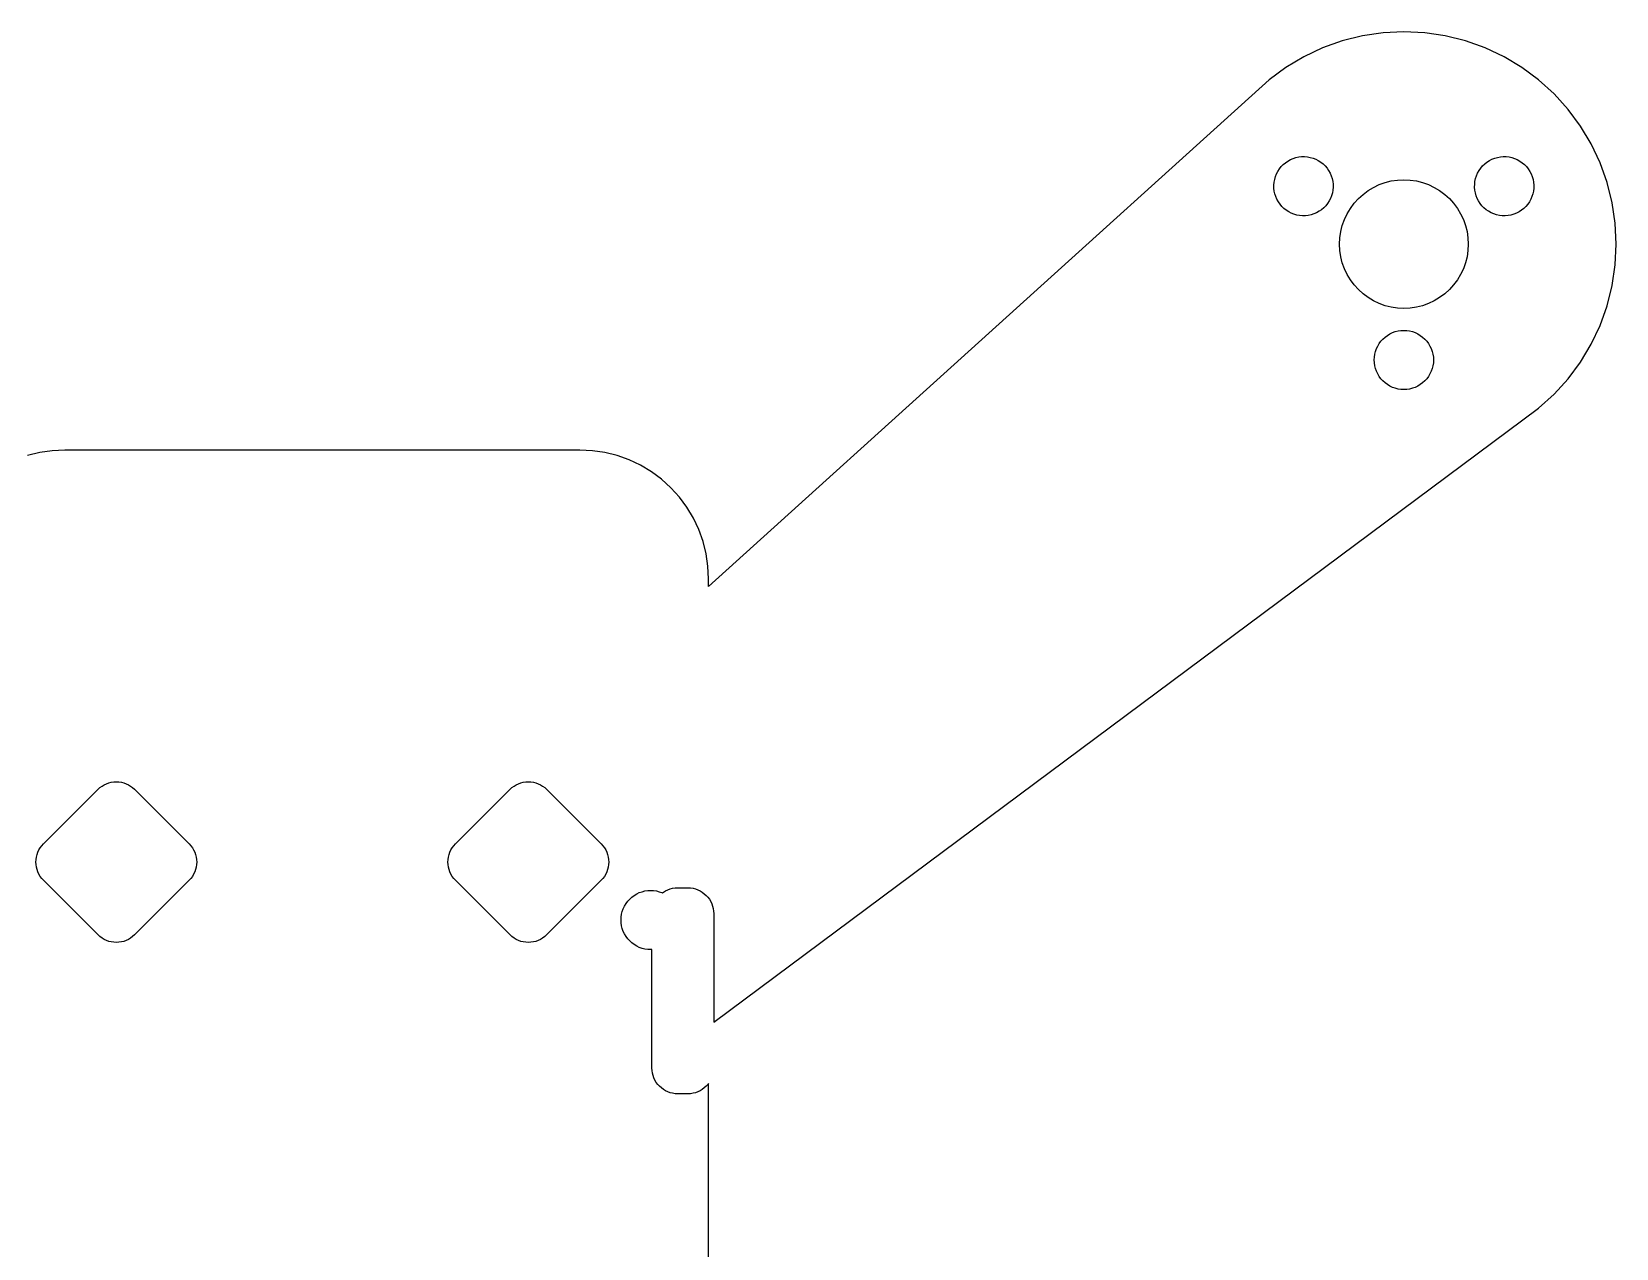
# Model space of a CAD drawing. Header units: metres. Extents: x -50 to 50, y -47 to 47.
# Drawn here: x -11.3 to 50.2, y 0 to 47.2 of the extents above; entities that cross this region are included whole.
import ezdxf

# ---------------------------------------------------------------- set-up
doc = ezdxf.new("R2010")
doc.units = ezdxf.units.M

msp = doc.modelspace()

# ---------------------------------------------------------------- linework, layer by layer
for p, q in [((39.6051, 46.8947), (38.8428, 46.622)), ((40.3905, 47.0915), (39.6051, 46.8947)), ((41.1913, 47.2103), (40.3905, 47.0915)), ((42, 47.25), (41.1913, 47.2103)), ((42.8086, 47.2103), (42, 47.25)), ((43.6095, 47.0915), (42.8086, 47.2103)), ((44.3948, 46.8947), (43.6095, 47.0915)), ((45.1571, 46.622), (44.3948, 46.8947)), ((38.111, 46.2758), (37.4165, 45.8596)), ((38.8428, 46.622), (38.111, 46.2758)), ((45.889, 46.2758), (45.1571, 46.622)), ((46.5835, 45.8596), (45.889, 46.2758)), ((37.4165, 45.8596), (36.7663, 45.3773)), ((47.2337, 45.3773), (46.5835, 45.8596)), ((36.7663, 45.3773), (15, 25.6983)), ((47.8336, 44.8336), (47.2337, 45.3773)), ((48.3773, 44.2337), (47.8336, 44.8336)), ((48.8596, 43.5835), (48.3773, 44.2337)), ((49.2758, 42.889), (48.8596, 43.5835)), ((49.622, 42.1571), (49.2758, 42.889)), ((37.107, 41.825), (37.1681, 41.9198)), ((37.1681, 41.9198), (37.2383, 42.0082)), ((37.2383, 42.0082), (37.3168, 42.0893)), ((37.3168, 42.0893), (37.4028, 42.1624)), ((37.4028, 42.1624), (37.4956, 42.2266)), ((37.4956, 42.2266), (37.5943, 42.2814)), ((37.5943, 42.2814), (37.6978, 42.3263)), ((37.6978, 42.3263), (37.8053, 42.3608)), ((37.8053, 42.3608), (37.9156, 42.3846)), ((37.9156, 42.3846), (38.0277, 42.3975)), ((38.0277, 42.3975), (38.1405, 42.3994)), ((38.1405, 42.3994), (38.253, 42.3902)), ((38.253, 42.3902), (38.364, 42.3699)), ((38.364, 42.3699), (38.4725, 42.339)), ((38.4725, 42.339), (38.5775, 42.2975)), ((38.5775, 42.2975), (38.6779, 42.2459)), ((38.6779, 42.2459), (38.7727, 42.1848)), ((38.7727, 42.1848), (38.8611, 42.1146)), ((38.8611, 42.1146), (38.9422, 42.0361)), ((38.9422, 42.0361), (39.0152, 41.9501)), ((39.0152, 41.9501), (39.0795, 41.8573)), ((39.0795, 41.8573), (39.1343, 41.7586)), ((44.8657, 41.7586), (44.9205, 41.8573)), ((44.9205, 41.8573), (44.9848, 41.9501)), ((44.9848, 41.9501), (45.0578, 42.0361)), ((45.0578, 42.0361), (45.1389, 42.1146)), ((45.1389, 42.1146), (45.2273, 42.1848)), ((45.2273, 42.1848), (45.3221, 42.2459)), ((45.3221, 42.2459), (45.4225, 42.2975)), ((45.4225, 42.2975), (45.5275, 42.339)), ((45.5275, 42.339), (45.636, 42.3699)), ((45.636, 42.3699), (45.747, 42.3902)), ((45.747, 42.3902), (45.8595, 42.3994)), ((45.8595, 42.3994), (45.9723, 42.3975)), ((45.9723, 42.3975), (46.0844, 42.3846)), ((46.0844, 42.3846), (46.1947, 42.3608)), ((46.1947, 42.3608), (46.3022, 42.3263)), ((46.3022, 42.3263), (46.4057, 42.2814)), ((46.4057, 42.2814), (46.5044, 42.2266)), ((46.5044, 42.2266), (46.5972, 42.1624)), ((46.5972, 42.1624), (46.6832, 42.0893)), ((46.6832, 42.0893), (46.7617, 42.0082)), ((46.7617, 42.0082), (46.8319, 41.9198)), ((46.8319, 41.9198), (46.893, 41.825)), ((49.8947, 41.3948), (49.622, 42.1571)), ((36.9535, 41.2876), (36.9627, 41.4001)), ((36.9554, 41.1748), (36.9535, 41.2876)), ((36.9627, 41.4001), (36.9829, 41.5111)), ((36.9829, 41.5111), (37.0139, 41.6196)), ((37.0139, 41.6196), (37.0554, 41.7246)), ((37.0554, 41.7246), (37.107, 41.825)), ((39.1343, 41.7586), (39.1792, 41.6551)), ((39.1792, 41.6551), (39.2137, 41.5476)), ((39.2137, 41.5476), (39.2375, 41.4373)), ((39.2375, 41.4373), (39.2504, 41.3252)), ((39.2504, 41.3252), (39.2523, 41.2124)), ((40.8215, 41.2048), (41.0433, 41.3097)), ((41.0433, 41.3097), (41.2743, 41.3923)), ((41.2743, 41.3923), (41.5123, 41.452)), ((41.5123, 41.452), (41.755, 41.488)), ((41.755, 41.488), (42, 41.5)), ((42, 41.5), (42.245, 41.488)), ((42.245, 41.488), (42.4877, 41.452)), ((42.4877, 41.452), (42.7257, 41.3923)), ((42.7257, 41.3923), (42.9567, 41.3097)), ((42.9567, 41.3097), (43.1785, 41.2048)), ((44.7477, 41.2124), (44.7496, 41.3252)), ((44.7496, 41.3252), (44.7625, 41.4373)), ((44.7625, 41.4373), (44.7863, 41.5476)), ((44.7863, 41.5476), (44.8208, 41.6551)), ((44.8208, 41.6551), (44.8657, 41.7586)), ((46.893, 41.825), (46.9446, 41.7246)), ((46.9446, 41.7246), (46.9861, 41.6196)), ((46.9861, 41.6196), (47.0171, 41.5111)), ((47.0171, 41.5111), (47.0373, 41.4001)), ((47.0373, 41.4001), (47.0465, 41.2876)), ((47.0465, 41.2876), (47.0446, 41.1748)), ((50.0915, 40.6095), (49.8947, 41.3948)), ((36.9682, 41.0627), (36.9554, 41.1748)), ((36.9921, 40.9523), (36.9682, 41.0627)), ((37.0266, 40.8449), (36.9921, 40.9523)), ((37.0715, 40.7414), (37.0266, 40.8449)), ((37.1263, 40.6427), (37.0715, 40.7414)), ((37.1905, 40.5499), (37.1263, 40.6427)), ((39.0988, 40.675), (39.0377, 40.5801)), ((39.1504, 40.7754), (39.0988, 40.675)), ((39.1919, 40.8803), (39.1504, 40.7754)), ((39.2229, 40.9889), (39.1919, 40.8803)), ((39.2431, 41.0999), (39.2229, 40.9889)), ((39.2523, 41.2124), (39.2431, 41.0999)), ((40.0675, 40.586), (40.2322, 40.7678)), ((40.2322, 40.7678), (40.414, 40.9325)), ((40.414, 40.9325), (40.6111, 41.0787)), ((40.6111, 41.0787), (40.8215, 41.2048)), ((43.1785, 41.2048), (43.3889, 41.0787)), ((43.3889, 41.0787), (43.586, 40.9325)), ((43.586, 40.9325), (43.7678, 40.7678)), ((43.7678, 40.7678), (43.9325, 40.586)), ((44.7569, 41.0999), (44.7477, 41.2124)), ((44.7771, 40.9889), (44.7569, 41.0999)), ((44.8081, 40.8803), (44.7771, 40.9889)), ((44.8496, 40.7754), (44.8081, 40.8803)), ((44.9012, 40.675), (44.8496, 40.7754)), ((44.9623, 40.5801), (44.9012, 40.675)), ((46.8737, 40.6427), (46.8095, 40.5499)), ((46.9285, 40.7414), (46.8737, 40.6427)), ((46.9734, 40.8449), (46.9285, 40.7414)), ((47.0079, 40.9523), (46.9734, 40.8449)), ((47.0318, 41.0627), (47.0079, 40.9523)), ((47.0446, 41.1748), (47.0318, 41.0627)), ((37.2635, 40.4639), (37.1905, 40.5499)), ((37.3447, 40.3854), (37.2635, 40.4639)), ((37.433, 40.3152), (37.3447, 40.3854)), ((37.5279, 40.2541), (37.433, 40.3152)), ((37.6283, 40.2025), (37.5279, 40.2541)), ((37.7332, 40.161), (37.6283, 40.2025)), ((37.8418, 40.13), (37.7332, 40.161)), ((37.9528, 40.1098), (37.8418, 40.13)), ((38.0653, 40.1006), (37.9528, 40.1098)), ((38.1781, 40.1024), (38.0653, 40.1006)), ((38.2902, 40.1154), (38.1781, 40.1024)), ((38.4005, 40.1392), (38.2902, 40.1154)), ((38.508, 40.1737), (38.4005, 40.1392)), ((38.6115, 40.2186), (38.508, 40.1737)), ((38.7102, 40.2734), (38.6115, 40.2186)), ((38.803, 40.3376), (38.7102, 40.2734)), ((38.889, 40.4106), (38.803, 40.3376)), ((38.9675, 40.4917), (38.889, 40.4106)), ((39.0377, 40.5801), (38.9675, 40.4917)), ((39.6903, 39.9567), (39.7952, 40.1785)), ((39.7952, 40.1785), (39.9213, 40.3889)), ((39.9213, 40.3889), (40.0675, 40.586)), ((43.9325, 40.586), (44.0787, 40.3889)), ((44.0787, 40.3889), (44.2048, 40.1785)), ((44.2048, 40.1785), (44.3097, 39.9567)), ((45.0325, 40.4917), (44.9623, 40.5801)), ((45.111, 40.4106), (45.0325, 40.4917)), ((45.197, 40.3376), (45.111, 40.4106)), ((45.2898, 40.2734), (45.197, 40.3376)), ((45.3885, 40.2186), (45.2898, 40.2734)), ((45.492, 40.1737), (45.3885, 40.2186)), ((45.5995, 40.1392), (45.492, 40.1737)), ((45.7098, 40.1154), (45.5995, 40.1392)), ((45.8219, 40.1024), (45.7098, 40.1154)), ((45.9347, 40.1006), (45.8219, 40.1024)), ((46.0472, 40.1098), (45.9347, 40.1006)), ((46.1582, 40.13), (46.0472, 40.1098)), ((46.2668, 40.161), (46.1582, 40.13)), ((46.3717, 40.2025), (46.2668, 40.161)), ((46.4721, 40.2541), (46.3717, 40.2025)), ((46.567, 40.3152), (46.4721, 40.2541)), ((46.6553, 40.3854), (46.567, 40.3152)), ((46.7365, 40.4639), (46.6553, 40.3854)), ((46.8095, 40.5499), (46.7365, 40.4639)), ((50.2103, 39.8086), (50.0915, 40.6095)), ((39.512, 39.245), (39.548, 39.4877)), ((39.548, 39.4877), (39.6077, 39.7257)), ((39.6077, 39.7257), (39.6903, 39.9567)), ((44.3097, 39.9567), (44.3923, 39.7257)), ((44.3923, 39.7257), (44.452, 39.4877)), ((44.452, 39.4877), (44.488, 39.245)), ((50.25, 39), (50.2103, 39.8086)), ((39.5, 39), (39.512, 39.245)), ((39.512, 38.755), (39.5, 39)), ((44.488, 39.245), (44.5, 39)), ((44.5, 39), (44.488, 38.755)), ((50.2103, 38.1913), (50.25, 39)), ((39.548, 38.5123), (39.512, 38.755)), ((39.6077, 38.2743), (39.548, 38.5123)), ((39.6903, 38.0433), (39.6077, 38.2743)), ((44.3923, 38.2743), (44.3097, 38.0433)), ((44.452, 38.5123), (44.3923, 38.2743)), ((44.488, 38.755), (44.452, 38.5123)), ((50.0915, 37.3905), (50.2103, 38.1913)), ((39.7952, 37.8215), (39.6903, 38.0433)), ((39.9213, 37.6111), (39.7952, 37.8215)), ((40.0675, 37.414), (39.9213, 37.6111)), ((44.0787, 37.6111), (43.9325, 37.414)), ((44.2048, 37.8215), (44.0787, 37.6111)), ((44.3097, 38.0433), (44.2048, 37.8215)), ((40.2322, 37.2322), (40.0675, 37.414)), ((40.414, 37.0675), (40.2322, 37.2322)), ((40.6111, 36.9213), (40.414, 37.0675)), ((43.586, 37.0675), (43.3889, 36.9213)), ((43.7678, 37.2322), (43.586, 37.0675)), ((43.9325, 37.414), (43.7678, 37.2322)), ((49.8947, 36.6051), (50.0915, 37.3905)), ((40.8215, 36.7952), (40.6111, 36.9213)), ((41.0433, 36.6903), (40.8215, 36.7952)), ((41.2743, 36.6077), (41.0433, 36.6903)), ((41.5123, 36.548), (41.2743, 36.6077)), ((41.755, 36.512), (41.5123, 36.548)), ((42, 36.5), (41.755, 36.512)), ((42.245, 36.512), (42, 36.5)), ((42.4877, 36.548), (42.245, 36.512)), ((42.7257, 36.6077), (42.4877, 36.548)), ((42.9567, 36.6903), (42.7257, 36.6077)), ((43.1785, 36.7952), (42.9567, 36.6903)), ((43.3889, 36.9213), (43.1785, 36.7952)), ((49.622, 35.8428), (49.8947, 36.6051)), ((49.2758, 35.111), (49.622, 35.8428)), ((40.9858, 35.0421), (41.0438, 35.1389)), ((41.0438, 35.1389), (41.111, 35.2296)), ((41.111, 35.2296), (41.1868, 35.3132)), ((41.1868, 35.3132), (41.2705, 35.389)), ((41.2705, 35.389), (41.3611, 35.4562)), ((41.3611, 35.4562), (41.4579, 35.5142)), ((41.4579, 35.5142), (41.5599, 35.5625)), ((41.5599, 35.5625), (41.6662, 35.6005)), ((41.6662, 35.6005), (41.7757, 35.6279)), ((41.7757, 35.6279), (41.8873, 35.6445)), ((41.8873, 35.6445), (42, 35.65)), ((42, 35.65), (42.1127, 35.6445)), ((42.1127, 35.6445), (42.2243, 35.6279)), ((42.2243, 35.6279), (42.3338, 35.6005)), ((42.3338, 35.6005), (42.4401, 35.5625)), ((42.4401, 35.5625), (42.5421, 35.5142)), ((42.5421, 35.5142), (42.6389, 35.4562)), ((42.6389, 35.4562), (42.7295, 35.389)), ((42.7295, 35.389), (42.8132, 35.3132)), ((42.8132, 35.3132), (42.889, 35.2296)), ((42.889, 35.2296), (42.9562, 35.1389)), ((42.9562, 35.1389), (43.0142, 35.0421)), ((48.8596, 34.4165), (49.2758, 35.111)), ((40.85, 34.5), (40.8555, 34.6127)), ((40.8555, 34.3873), (40.85, 34.5)), ((40.8555, 34.6127), (40.8721, 34.7244)), ((40.8721, 34.7244), (40.8995, 34.8338)), ((40.8995, 34.8338), (40.9375, 34.9401)), ((40.9375, 34.9401), (40.9858, 35.0421)), ((43.0142, 35.0421), (43.0625, 34.9401)), ((43.0625, 34.9401), (43.1005, 34.8338)), ((43.1005, 34.8338), (43.1279, 34.7244)), ((43.1279, 34.7244), (43.1445, 34.6127)), ((43.1445, 34.6127), (43.15, 34.5)), ((43.15, 34.5), (43.1445, 34.3873)), ((40.8721, 34.2757), (40.8555, 34.3873)), ((40.8995, 34.1662), (40.8721, 34.2757)), ((40.9375, 34.0599), (40.8995, 34.1662)), ((40.9858, 33.9579), (40.9375, 34.0599)), ((41.0438, 33.8611), (40.9858, 33.9579)), ((41.111, 33.7705), (41.0438, 33.8611)), ((42.9562, 33.8611), (42.889, 33.7705)), ((43.0142, 33.9579), (42.9562, 33.8611)), ((43.0625, 34.0599), (43.0142, 33.9579)), ((43.1005, 34.1662), (43.0625, 34.0599)), ((43.1279, 34.2757), (43.1005, 34.1662)), ((43.1445, 34.3873), (43.1279, 34.2757)), ((48.3773, 33.7663), (48.8596, 34.4165)), ((41.1868, 33.6868), (41.111, 33.7705)), ((41.2705, 33.611), (41.1868, 33.6868)), ((41.3611, 33.5438), (41.2705, 33.611)), ((41.4579, 33.4858), (41.3611, 33.5438)), ((41.5599, 33.4375), (41.4579, 33.4858)), ((41.6662, 33.3995), (41.5599, 33.4375)), ((41.7757, 33.3721), (41.6662, 33.3995)), ((41.8873, 33.3555), (41.7757, 33.3721)), ((42, 33.35), (41.8873, 33.3555)), ((42.1127, 33.3555), (42, 33.35)), ((42.2243, 33.3721), (42.1127, 33.3555)), ((42.3338, 33.3995), (42.2243, 33.3721)), ((42.4401, 33.4375), (42.3338, 33.3995)), ((42.5421, 33.4858), (42.4401, 33.4375)), ((42.6389, 33.5438), (42.5421, 33.4858)), ((42.7295, 33.611), (42.6389, 33.5438)), ((42.8132, 33.6868), (42.7295, 33.611)), ((42.889, 33.7705), (42.8132, 33.6868)), ((47.8336, 33.1664), (48.3773, 33.7663)), ((15.2, 8.78535), (47.2337, 32.6227)), ((47.2337, 32.6227), (47.8336, 33.1664)), ((-10.9754, 30.9039), (-11.4514, 30.7847)), ((-10.4901, 30.9759), (-10.9754, 30.9039)), ((-10, 31), (-10.4901, 30.9759)), ((10, 31), (-10, 31)), ((10.4901, 30.9759), (10, 31)), ((10.9754, 30.9039), (10.4901, 30.9759)), ((11.4514, 30.7847), (10.9754, 30.9039)), ((11.9134, 30.6194), (11.4514, 30.7847)), ((12.357, 30.4096), (11.9134, 30.6194)), ((12.7778, 30.1573), (12.357, 30.4096)), ((13.172, 29.8651), (12.7778, 30.1573)), ((13.5355, 29.5355), (13.172, 29.8651)), ((13.8651, 29.172), (13.5355, 29.5355)), ((14.1573, 28.7778), (13.8651, 29.172)), ((14.4096, 28.357), (14.1573, 28.7778)), ((14.6194, 27.9134), (14.4096, 28.357)), ((14.7847, 27.4514), (14.6194, 27.9134)), ((14.9039, 26.9754), (14.7847, 27.4514)), ((14.9759, 26.4901), (14.9039, 26.9754)), ((15, 26), (14.9759, 26.4901)), ((15, 25.6983), (15, 26)), ((-8.70709, 17.8284), (-8.63438, 17.8943)), ((-8.63438, 17.8943), (-8.55557, 17.9528)), ((-8.55557, 17.9528), (-8.47139, 18.0032)), ((-8.47139, 18.0032), (-8.38266, 18.0452)), ((-8.38266, 18.0452), (-8.29028, 18.0782)), ((-8.29028, 18.0782), (-8.19508, 18.1021)), ((-8.19508, 18.1021), (-8.09801, 18.1165)), ((-8.09801, 18.1165), (-8, 18.1213)), ((-8, 18.1213), (-7.90198, 18.1165)), ((-7.90198, 18.1165), (-7.8049, 18.1021)), ((-7.8049, 18.1021), (-7.7097, 18.0782)), ((-7.7097, 18.0782), (-7.61732, 18.0452)), ((-7.61732, 18.0452), (-7.52859, 18.0032)), ((-7.52859, 18.0032), (-7.44441, 17.9528)), ((-7.44441, 17.9528), (-7.3656, 17.8943)), ((-7.3656, 17.8943), (-7.29289, 17.8284)), ((7.29289, 17.8284), (7.3656, 17.8943)), ((7.3656, 17.8943), (7.44441, 17.9528)), ((7.44441, 17.9528), (7.52859, 18.0032)), ((7.52859, 18.0032), (7.61732, 18.0452)), ((7.61732, 18.0452), (7.7097, 18.0782)), ((7.7097, 18.0782), (7.8049, 18.1021)), ((7.8049, 18.1021), (7.90198, 18.1165)), ((7.90198, 18.1165), (8, 18.1213)), ((8, 18.1213), (8.09801, 18.1165)), ((8.09801, 18.1165), (8.19508, 18.1021)), ((8.19508, 18.1021), (8.29028, 18.0782)), ((8.29028, 18.0782), (8.38266, 18.0452)), ((8.38266, 18.0452), (8.47139, 18.0032)), ((8.47139, 18.0032), (8.55557, 17.9528)), ((8.55557, 17.9528), (8.63438, 17.8943)), ((8.63438, 17.8943), (8.70709, 17.8284)), ((-10.8284, 15.7071), (-8.70709, 17.8284)), ((-7.29289, 17.8284), (-5.17157, 15.7071)), ((5.17157, 15.7071), (7.29289, 17.8284)), ((8.70709, 17.8284), (10.8284, 15.7071)), ((-11.0452, 15.3827), (-11.0032, 15.4714)), ((-11.0032, 15.4714), (-10.9528, 15.5556)), ((-10.9528, 15.5556), (-10.8943, 15.6344)), ((-10.8943, 15.6344), (-10.8284, 15.7071)), ((-5.17157, 15.7071), (-5.10567, 15.6344)), ((-5.10567, 15.6344), (-5.04721, 15.5556)), ((-5.04721, 15.5556), (-4.99675, 15.4714)), ((-4.99675, 15.4714), (-4.95479, 15.3827)), ((4.95479, 15.3827), (4.99675, 15.4714)), ((4.99675, 15.4714), (5.04721, 15.5556)), ((5.04721, 15.5556), (5.10567, 15.6344)), ((5.10567, 15.6344), (5.17157, 15.7071)), ((10.8284, 15.7071), (10.8943, 15.6344)), ((10.8943, 15.6344), (10.9528, 15.5556)), ((10.9528, 15.5556), (11.0032, 15.4714)), ((11.0032, 15.4714), (11.0452, 15.3827)), ((-11.1213, 15), (-11.1165, 15.098)), ((-11.1165, 14.902), (-11.1213, 15)), ((-11.1165, 15.098), (-11.1021, 15.1951)), ((-11.1021, 14.8049), (-11.1165, 14.902)), ((-11.1021, 15.1951), (-11.0782, 15.2903)), ((-11.0782, 14.7097), (-11.1021, 14.8049)), ((-11.0782, 15.2903), (-11.0452, 15.3827)), ((-4.95479, 15.3827), (-4.92174, 15.2903)), ((-4.92174, 15.2903), (-4.89789, 15.1951)), ((-4.89789, 14.8049), (-4.92174, 14.7097)), ((-4.89789, 15.1951), (-4.88348, 15.098)), ((-4.88348, 14.902), (-4.89789, 14.8049)), ((-4.88348, 15.098), (-4.87868, 15)), ((-4.87868, 15), (-4.88348, 14.902)), ((4.87868, 15), (4.88348, 15.098)), ((4.88348, 14.902), (4.87868, 15)), ((4.88348, 15.098), (4.89789, 15.1951)), ((4.89789, 14.8049), (4.88348, 14.902)), ((4.89789, 15.1951), (4.92174, 15.2903)), ((4.92174, 14.7097), (4.89789, 14.8049)), ((4.92174, 15.2903), (4.95479, 15.3827)), ((11.0452, 15.3827), (11.0782, 15.2903)), ((11.0782, 15.2903), (11.1021, 15.1951)), ((11.1021, 14.8049), (11.0782, 14.7097)), ((11.1021, 15.1951), (11.1165, 15.098)), ((11.1165, 14.902), (11.1021, 14.8049)), ((11.1165, 15.098), (11.1213, 15)), ((11.1213, 15), (11.1165, 14.902)), ((-11.0452, 14.6173), (-11.0782, 14.7097)), ((-11.0032, 14.5286), (-11.0452, 14.6173)), ((-10.9528, 14.4444), (-11.0032, 14.5286)), ((-10.8943, 14.3656), (-10.9528, 14.4444)), ((-10.8284, 14.2929), (-10.8943, 14.3656)), ((-8.70709, 12.1716), (-10.8284, 14.2929)), ((-5.17157, 14.2929), (-7.29289, 12.1716)), ((-5.10567, 14.3656), (-5.17157, 14.2929)), ((-5.04721, 14.4444), (-5.10567, 14.3656)), ((-4.99675, 14.5286), (-5.04721, 14.4444)), ((-4.95479, 14.6173), (-4.99675, 14.5286)), ((-4.92174, 14.7097), (-4.95479, 14.6173)), ((4.95479, 14.6173), (4.92174, 14.7097)), ((4.99675, 14.5286), (4.95479, 14.6173)), ((5.04721, 14.4444), (4.99675, 14.5286)), ((5.10567, 14.3656), (5.04721, 14.4444)), ((5.17157, 14.2929), (5.10567, 14.3656)), ((7.29289, 12.1716), (5.17157, 14.2929)), ((10.8284, 14.2929), (8.70709, 12.1716)), ((10.8943, 14.3656), (10.8284, 14.2929)), ((10.9528, 14.4444), (10.8943, 14.3656)), ((11.0032, 14.5286), (10.9528, 14.4444)), ((11.0452, 14.6173), (11.0032, 14.5286)), ((11.0782, 14.7097), (11.0452, 14.6173)), ((11.861, 13.4795), (11.9368, 13.5632)), ((11.9368, 13.5632), (12.0204, 13.639)), ((12.0204, 13.639), (12.1111, 13.7062)), ((12.1111, 13.7062), (12.2079, 13.7642)), ((12.2079, 13.7642), (12.3099, 13.8125)), ((12.3099, 13.8125), (12.4162, 13.8505)), ((12.4162, 13.8505), (12.5256, 13.8779)), ((12.5256, 13.8779), (12.6373, 13.8945)), ((12.6373, 13.8945), (12.75, 13.9)), ((12.75, 13.9), (12.8627, 13.8945)), ((12.8627, 13.8945), (12.9743, 13.8779)), ((12.9743, 13.8779), (13.0838, 13.8505)), ((13.0838, 13.8505), (13.1901, 13.8125)), ((13.1901, 13.8125), (13.2076, 13.8042)), ((13.2076, 13.8042), (13.2444, 13.8315)), ((13.2444, 13.8315), (13.3286, 13.8819)), ((13.3286, 13.8819), (13.4173, 13.9239)), ((13.4173, 13.9239), (13.5097, 13.9569)), ((13.5097, 13.9569), (13.6049, 13.9808)), ((13.6049, 13.9808), (13.702, 13.9952)), ((13.702, 13.9952), (13.8, 14)), ((13.8, 14), (14.2, 14)), ((14.2, 14), (14.298, 13.9952)), ((14.298, 13.9952), (14.3951, 13.9808)), ((14.3951, 13.9808), (14.4903, 13.9569)), ((14.4903, 13.9569), (14.5827, 13.9239)), ((14.5827, 13.9239), (14.6714, 13.8819)), ((14.6714, 13.8819), (14.7556, 13.8315)), ((14.7556, 13.8315), (14.8344, 13.773)), ((14.8344, 13.773), (14.9071, 13.7071)), ((14.9071, 13.7071), (14.973, 13.6344)), ((14.973, 13.6344), (15.0315, 13.5556)), ((15.0315, 13.5556), (15.0819, 13.4714)), ((11.6055, 12.8627), (11.6221, 12.9743)), ((11.6221, 12.9743), (11.6495, 13.0838)), ((11.6495, 13.0838), (11.6875, 13.1901)), ((11.6875, 13.1901), (11.7358, 13.2921)), ((11.7358, 13.2921), (11.7938, 13.3889)), ((11.7938, 13.3889), (11.861, 13.4795)), ((15.0819, 13.4714), (15.1239, 13.3827)), ((15.1239, 13.3827), (15.1569, 13.2903)), ((15.1569, 13.2903), (15.1808, 13.1951)), ((15.1808, 13.1951), (15.1952, 13.098)), ((15.1952, 13.098), (15.2, 13)), ((15.2, 13), (15.2, 8.78535)), ((11.6, 12.75), (11.6055, 12.8627)), ((11.6055, 12.6373), (11.6, 12.75)), ((11.6221, 12.5256), (11.6055, 12.6373)), ((11.6495, 12.4162), (11.6221, 12.5256)), ((11.6875, 12.3099), (11.6495, 12.4162)), ((11.7358, 12.2079), (11.6875, 12.3099)), ((-8.63438, 12.1057), (-8.70709, 12.1716)), ((-8.55557, 12.0472), (-8.63438, 12.1057)), ((-8.47139, 11.9967), (-8.55557, 12.0472)), ((-8.38266, 11.9548), (-8.47139, 11.9967)), ((-8.29028, 11.9217), (-8.38266, 11.9548)), ((-8.19508, 11.8979), (-8.29028, 11.9217)), ((-8.09801, 11.8835), (-8.19508, 11.8979)), ((-8, 11.8787), (-8.09801, 11.8835)), ((-7.90198, 11.8835), (-8, 11.8787)), ((-7.8049, 11.8979), (-7.90198, 11.8835)), ((-7.7097, 11.9217), (-7.8049, 11.8979)), ((-7.61732, 11.9548), (-7.7097, 11.9217)), ((-7.52859, 11.9967), (-7.61732, 11.9548)), ((-7.44441, 12.0472), (-7.52859, 11.9967)), ((-7.3656, 12.1057), (-7.44441, 12.0472)), ((-7.29289, 12.1716), (-7.3656, 12.1057)), ((7.3656, 12.1057), (7.29289, 12.1716)), ((7.44441, 12.0472), (7.3656, 12.1057)), ((7.52859, 11.9967), (7.44441, 12.0472)), ((7.61732, 11.9548), (7.52859, 11.9967)), ((7.7097, 11.9217), (7.61732, 11.9548)), ((7.8049, 11.8979), (7.7097, 11.9217)), ((7.90198, 11.8835), (7.8049, 11.8979)), ((8, 11.8787), (7.90198, 11.8835)), ((8.09801, 11.8835), (8, 11.8787)), ((8.19508, 11.8979), (8.09801, 11.8835)), ((8.29028, 11.9217), (8.19508, 11.8979)), ((8.38266, 11.9548), (8.29028, 11.9217)), ((8.47139, 11.9967), (8.38266, 11.9548)), ((8.55557, 12.0472), (8.47139, 11.9967)), ((8.63438, 12.1057), (8.55557, 12.0472)), ((8.70709, 12.1716), (8.63438, 12.1057)), ((11.7938, 12.1111), (11.7358, 12.2079)), ((11.861, 12.0204), (11.7938, 12.1111)), ((11.9368, 11.9368), (11.861, 12.0204)), ((12.0204, 11.861), (11.9368, 11.9368)), ((12.1111, 11.7938), (12.0204, 11.861)), ((12.2079, 11.7358), (12.1111, 11.7938)), ((12.3099, 11.6875), (12.2079, 11.7358)), ((12.4162, 11.6495), (12.3099, 11.6875)), ((12.5256, 11.6221), (12.4162, 11.6495)), ((12.6373, 11.6055), (12.5256, 11.6221)), ((12.75, 11.6), (12.6373, 11.6055)), ((12.8, 11.6024), (12.75, 11.6)), ((12.8, 7), (12.8, 11.6024)), ((12.8048, 6.90198), (12.8, 7)), ((12.8192, 6.80492), (12.8048, 6.90198)), ((12.8431, 6.70972), (12.8192, 6.80492)), ((12.8761, 6.61731), (12.8431, 6.70972)), ((12.9181, 6.52861), (12.8761, 6.61731)), ((12.9685, 6.44443), (12.9181, 6.52861)), ((13.027, 6.3656), (12.9685, 6.44443)), ((13.0929, 6.29289), (13.027, 6.3656)), ((13.1656, 6.22699), (13.0929, 6.29289)), ((13.2444, 6.16853), (13.1656, 6.22699)), ((13.3286, 6.11807), (13.2444, 6.16853)), ((14.7556, 6.16853), (14.6714, 6.11807)), ((14.8344, 6.22699), (14.7556, 6.16853)), ((14.9071, 6.29289), (14.8344, 6.22699)), ((14.973, 6.3656), (14.9071, 6.29289)), ((15, 6.40199), (14.973, 6.3656)), ((15, -6.40199), (15, 6.40199)), ((13.4173, 6.07613), (13.3286, 6.11807)), ((13.5097, 6.04306), (13.4173, 6.07613)), ((13.6049, 6.01921), (13.5097, 6.04306)), ((13.702, 6.00482), (13.6049, 6.01921)), ((13.8, 6), (13.702, 6.00482)), ((14.2, 6), (13.8, 6)), ((14.298, 6.00482), (14.2, 6)), ((14.3951, 6.01921), (14.298, 6.00482)), ((14.4903, 6.04306), (14.3951, 6.01921)), ((14.5827, 6.07613), (14.4903, 6.04306)), ((14.6714, 6.11807), (14.5827, 6.07613))]:
    msp.add_line(p, q)

doc.saveas('drawing.dxf')
